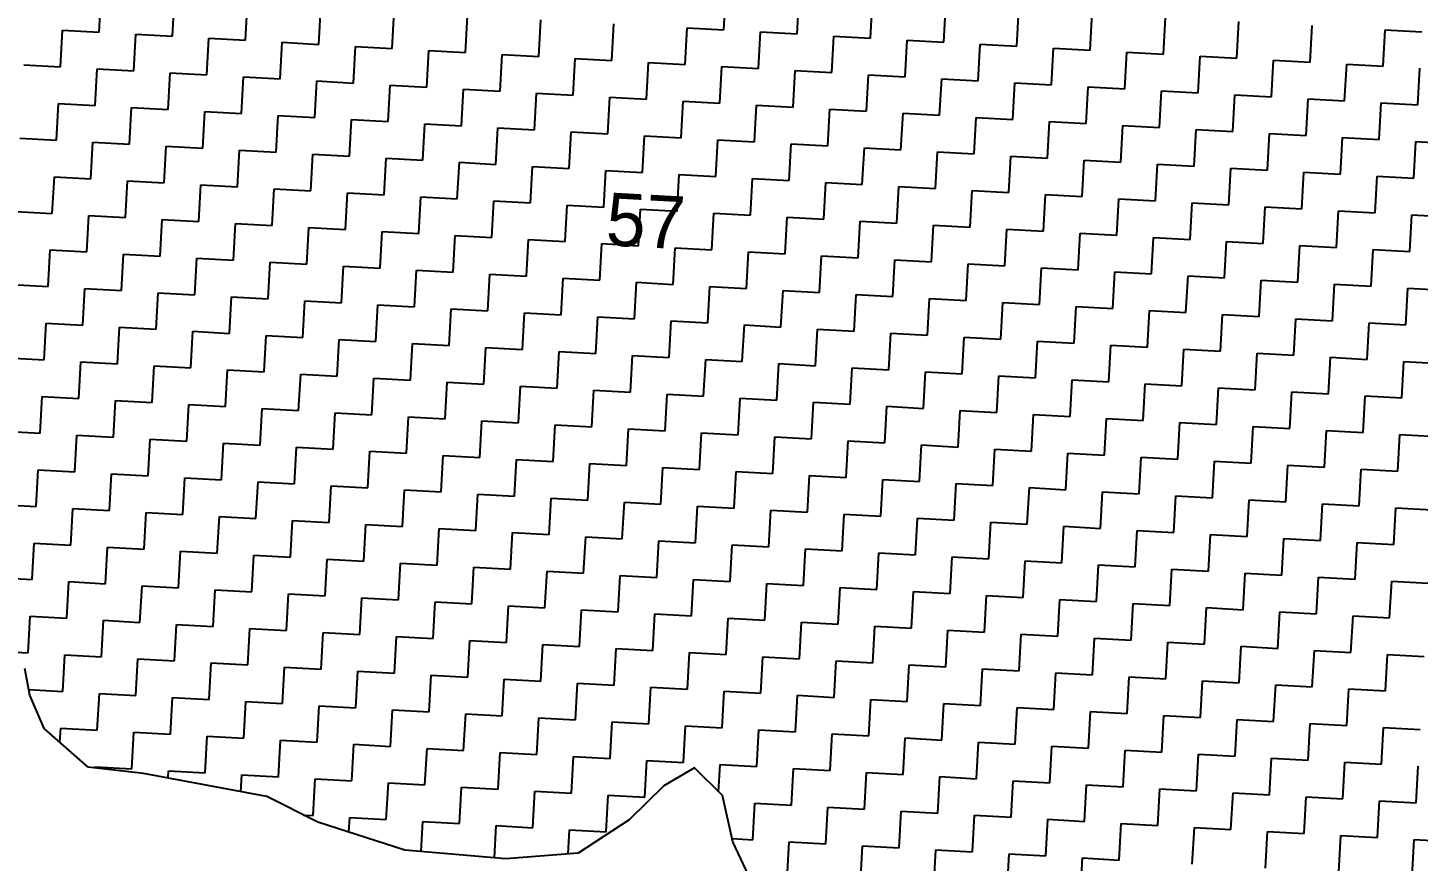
# Model space of a CAD drawing. Header units: metres. Extents: x 277693 to 280943, y 2038920 to 2043234.
# Drawn here: x 279347 to 279825, y 2041588.2 to 2041874.8 of the extents above; entities that cross this region are included whole.
import ezdxf
from ezdxf.enums import TextEntityAlignment as Align

# ---------------------------------------------------------------- set-up
doc = ezdxf.new("R2010")
doc.units = ezdxf.units.M
doc.header["$MEASUREMENT"] = 0
doc.layers.add('POLY_HATCH', color=12, linetype='Continuous')
doc.layers.add('TEXT_PARCEL', color=7, linetype='Continuous')
doc.styles.add('TEXT_MAP', font='KRDEV050.TTF', dxfattribs={"height": 2.5})

# ---------------------------------------------------------------- blocks, each defined once
blk = doc.blocks.new('344')
at = {"layer": 'POLY_HATCH', "linetype": 'Continuous'}
for p, q in [((279371.47, 2041873.27), (279372.17, 2041885.87)), ((279396.67, 2041871.88), (279397.36, 2041884.48)), ((279421.86, 2041870.49), (279422.55, 2041883.09)), ((279586.29, 2041874.06), (279586.99, 2041886.65)), ((279611.48, 2041872.67), (279612.18, 2041885.26)), ((279636.67, 2041871.28), (279637.37, 2041883.87)), ((279661.86, 2041869.89), (279662.56, 2041882.48)), ((279447.05, 2041869.1), (279447.74, 2041881.7)), ((279472.24, 2041867.71), (279472.93, 2041880.31)), ((279497.43, 2041866.32), (279498.12, 2041878.92)), ((279687.05, 2041868.5), (279687.75, 2041881.09)), ((279712.24, 2041867.11), (279712.94, 2041879.7)), ((279737.44, 2041865.72), (279738.13, 2041878.32)), ((279358.18, 2041861.37), (279358.88, 2041873.96)), ((279358.88, 2041873.96), (279371.47, 2041873.27)), ((279522.62, 2041864.93), (279523.31, 2041877.53)), ((279547.81, 2041863.54), (279548.5, 2041876.14)), ((279573, 2041862.16), (279573.7, 2041874.75)), ((279573.7, 2041874.75), (279586.29, 2041874.06)), ((279598.19, 2041860.77), (279598.89, 2041873.36)), ((279598.89, 2041873.36), (279611.48, 2041872.67)), ((279762.63, 2041864.33), (279763.32, 2041876.93)), ((279787.82, 2041862.94), (279788.51, 2041875.54)), ((279813.01, 2041861.55), (279813.7, 2041874.15)), ((279813.7, 2041874.15), (279826.3, 2041873.45)), ((279383.38, 2041859.98), (279384.07, 2041872.58)), ((279384.07, 2041872.58), (279396.67, 2041871.88)), ((279408.57, 2041858.59), (279409.26, 2041871.19)), ((279409.26, 2041871.19), (279421.86, 2041870.49)), ((279433.76, 2041857.2), (279434.45, 2041869.8)), ((279434.45, 2041869.8), (279447.05, 2041869.1)), ((279458.95, 2041855.81), (279459.64, 2041868.41)), ((279459.64, 2041868.41), (279472.24, 2041867.71)), ((279623.38, 2041859.38), (279624.08, 2041871.97)), ((279624.08, 2041871.97), (279636.67, 2041871.28)), ((279648.57, 2041857.99), (279649.27, 2041870.58)), ((279649.27, 2041870.58), (279661.86, 2041869.89)), ((279673.76, 2041856.6), (279674.46, 2041869.19)), ((279674.46, 2041869.19), (279687.05, 2041868.5)), ((279484.14, 2041854.42), (279484.83, 2041867.02)), ((279484.83, 2041867.02), (279497.43, 2041866.32)), ((279509.33, 2041853.03), (279510.02, 2041865.63)), ((279510.02, 2041865.63), (279522.62, 2041864.93)), ((279534.52, 2041851.64), (279535.21, 2041864.24)), ((279535.21, 2041864.24), (279547.81, 2041863.54)), ((279698.95, 2041855.21), (279699.65, 2041867.8)), ((279699.65, 2041867.8), (279712.24, 2041867.11)), ((279724.15, 2041853.82), (279724.84, 2041866.41)), ((279724.84, 2041866.41), (279737.44, 2041865.72)), ((279749.34, 2041852.43), (279750.03, 2041865.03)), ((279750.03, 2041865.03), (279762.63, 2041864.33)), ((279774.53, 2041851.04), (279775.22, 2041863.64)), ((279775.22, 2041863.64), (279787.82, 2041862.94)), ((279345.59, 2041862.06), (279358.18, 2041861.37)), ((279370.08, 2041848.08), (279370.78, 2041860.67)), ((279370.78, 2041860.67), (279383.38, 2041859.98)), ((279395.28, 2041846.69), (279395.97, 2041859.29)), ((279395.97, 2041859.29), (279408.57, 2041858.59)), ((279559.71, 2041850.25), (279560.41, 2041862.85)), ((279560.41, 2041862.85), (279573, 2041862.16)), ((279584.9, 2041848.87), (279585.6, 2041861.46)), ((279585.6, 2041861.46), (279598.19, 2041860.77)), ((279610.09, 2041847.48), (279610.79, 2041860.07)), ((279610.79, 2041860.07), (279623.38, 2041859.38)), ((279635.28, 2041846.09), (279635.98, 2041858.68)), ((279635.98, 2041858.68), (279648.57, 2041857.99)), ((279799.72, 2041849.65), (279800.41, 2041862.25)), ((279800.41, 2041862.25), (279813.01, 2041861.55)), ((279824.91, 2041848.26), (279825.6, 2041860.86)), ((279420.47, 2041845.3), (279421.16, 2041857.9)), ((279421.16, 2041857.9), (279433.76, 2041857.2)), ((279445.66, 2041843.91), (279446.35, 2041856.51)), ((279446.35, 2041856.51), (279458.95, 2041855.81)), ((279470.85, 2041842.52), (279471.54, 2041855.12)), ((279471.54, 2041855.12), (279484.14, 2041854.42)), ((279496.04, 2041841.13), (279496.73, 2041853.73)), ((279496.73, 2041853.73), (279509.33, 2041853.03)), ((279660.47, 2041844.7), (279661.17, 2041857.29)), ((279661.17, 2041857.29), (279673.76, 2041856.6)), ((279685.66, 2041843.31), (279686.36, 2041855.9)), ((279686.36, 2041855.9), (279698.95, 2041855.21)), ((279710.86, 2041841.92), (279711.55, 2041854.51)), ((279711.55, 2041854.51), (279724.15, 2041853.82)), ((279521.23, 2041839.74), (279521.92, 2041852.34)), ((279521.92, 2041852.34), (279534.52, 2041851.64)), ((279546.42, 2041838.35), (279547.12, 2041850.95)), ((279547.12, 2041850.95), (279559.71, 2041850.25)), ((279571.61, 2041836.96), (279572.31, 2041849.56)), ((279572.31, 2041849.56), (279584.9, 2041848.87)), ((279736.05, 2041840.53), (279736.74, 2041853.12)), ((279736.74, 2041853.12), (279749.34, 2041852.43)), ((279761.24, 2041839.14), (279761.93, 2041851.74)), ((279761.93, 2041851.74), (279774.53, 2041851.04)), ((279786.43, 2041837.75), (279787.12, 2041850.35)), ((279787.12, 2041850.35), (279799.72, 2041849.65)), ((279811.62, 2041836.36), (279812.31, 2041848.96)), ((279812.31, 2041848.96), (279824.91, 2041848.26)), ((279356.79, 2041836.18), (279357.49, 2041848.77)), ((279357.49, 2041848.77), (279370.08, 2041848.08)), ((279381.99, 2041834.79), (279382.68, 2041847.38)), ((279382.68, 2041847.38), (279395.28, 2041846.69)), ((279407.18, 2041833.4), (279407.87, 2041846)), ((279407.87, 2041846), (279420.47, 2041845.3)), ((279432.37, 2041832.01), (279433.06, 2041844.61)), ((279433.06, 2041844.61), (279445.66, 2041843.91)), ((279596.8, 2041835.58), (279597.5, 2041848.17)), ((279597.5, 2041848.17), (279610.09, 2041847.48)), ((279621.99, 2041834.19), (279622.69, 2041846.78)), ((279622.69, 2041846.78), (279635.28, 2041846.09)), ((279647.18, 2041832.8), (279647.88, 2041845.39)), ((279647.88, 2041845.39), (279660.47, 2041844.7)), ((279457.56, 2041830.62), (279458.25, 2041843.22)), ((279458.25, 2041843.22), (279470.85, 2041842.52)), ((279482.75, 2041829.23), (279483.44, 2041841.83)), ((279483.44, 2041841.83), (279496.04, 2041841.13)), ((279507.94, 2041827.84), (279508.63, 2041840.44)), ((279508.63, 2041840.44), (279521.23, 2041839.74)), ((279672.37, 2041831.41), (279673.07, 2041844)), ((279673.07, 2041844), (279685.66, 2041843.31)), ((279697.57, 2041830.02), (279698.26, 2041842.61)), ((279698.26, 2041842.61), (279710.86, 2041841.92)), ((279722.76, 2041828.63), (279723.45, 2041841.22)), ((279723.45, 2041841.22), (279736.05, 2041840.53)), ((279747.95, 2041827.24), (279748.64, 2041839.83)), ((279748.64, 2041839.83), (279761.24, 2041839.14)), ((279344.2, 2041836.87), (279356.79, 2041836.18)), ((279368.7, 2041822.89), (279369.39, 2041835.48)), ((279369.39, 2041835.48), (279381.99, 2041834.79)), ((279533.13, 2041826.45), (279533.83, 2041839.05)), ((279533.83, 2041839.05), (279546.42, 2041838.35)), ((279558.32, 2041825.06), (279559.02, 2041837.66)), ((279559.02, 2041837.66), (279571.61, 2041836.96)), ((279583.51, 2041823.67), (279584.21, 2041836.27)), ((279584.21, 2041836.27), (279596.8, 2041835.58)), ((279608.7, 2041822.29), (279609.4, 2041834.88)), ((279609.4, 2041834.88), (279621.99, 2041834.19)), ((279773.14, 2041825.85), (279773.83, 2041838.45)), ((279773.83, 2041838.45), (279786.43, 2041837.75)), ((279798.33, 2041824.46), (279799.02, 2041837.06)), ((279799.02, 2041837.06), (279811.62, 2041836.36)), ((279823.52, 2041823.07), (279824.21, 2041835.67)), ((279824.21, 2041835.67), (279836.81, 2041834.97)), ((279393.89, 2041821.5), (279394.58, 2041834.09)), ((279394.58, 2041834.09), (279407.18, 2041833.4)), ((279419.08, 2041820.11), (279419.77, 2041832.71)), ((279419.77, 2041832.71), (279432.37, 2041832.01)), ((279444.27, 2041818.72), (279444.96, 2041831.32)), ((279444.96, 2041831.32), (279457.56, 2041830.62)), ((279469.46, 2041817.33), (279470.15, 2041829.93)), ((279470.15, 2041829.93), (279482.75, 2041829.23)), ((279633.89, 2041820.9), (279634.59, 2041833.49)), ((279634.59, 2041833.49), (279647.18, 2041832.8)), ((279659.08, 2041819.51), (279659.78, 2041832.1)), ((279659.78, 2041832.1), (279672.37, 2041831.41)), ((279684.28, 2041818.12), (279684.97, 2041830.71)), ((279684.97, 2041830.71), (279697.57, 2041830.02)), ((279494.65, 2041815.94), (279495.34, 2041828.54)), ((279495.34, 2041828.54), (279507.94, 2041827.84)), ((279519.84, 2041814.55), (279520.53, 2041827.15)), ((279520.53, 2041827.15), (279533.13, 2041826.45)), ((279545.03, 2041813.16), (279545.73, 2041825.76)), ((279545.73, 2041825.76), (279558.32, 2041825.06)), ((279709.47, 2041816.73), (279710.16, 2041829.32)), ((279710.16, 2041829.32), (279722.76, 2041828.63)), ((279734.66, 2041815.34), (279735.35, 2041827.93)), ((279735.35, 2041827.93), (279747.95, 2041827.24)), ((279759.85, 2041813.95), (279760.54, 2041826.54)), ((279760.54, 2041826.54), (279773.14, 2041825.85)), ((279785.04, 2041812.56), (279785.73, 2041825.15)), ((279785.73, 2041825.15), (279798.33, 2041824.46)), ((279355.41, 2041810.99), (279356.1, 2041823.58)), ((279356.1, 2041823.58), (279368.7, 2041822.89)), ((279380.6, 2041809.6), (279381.29, 2041822.19)), ((279381.29, 2041822.19), (279393.89, 2041821.5)), ((279405.79, 2041808.21), (279406.48, 2041820.8)), ((279406.48, 2041820.8), (279419.08, 2041820.11)), ((279570.22, 2041811.77), (279570.92, 2041824.37)), ((279570.92, 2041824.37), (279583.51, 2041823.67)), ((279595.41, 2041810.38), (279596.11, 2041822.98)), ((279596.11, 2041822.98), (279608.7, 2041822.29)), ((279620.6, 2041809), (279621.3, 2041821.59)), ((279621.3, 2041821.59), (279633.89, 2041820.9)), ((279810.23, 2041811.17), (279810.92, 2041823.77)), ((279810.92, 2041823.77), (279823.52, 2041823.07)), ((279430.98, 2041806.82), (279431.67, 2041819.42)), ((279431.67, 2041819.42), (279444.27, 2041818.72)), ((279456.17, 2041805.43), (279456.86, 2041818.03)), ((279456.86, 2041818.03), (279469.46, 2041817.33)), ((279481.36, 2041804.04), (279482.05, 2041816.64)), ((279482.05, 2041816.64), (279494.65, 2041815.94)), ((279645.79, 2041807.61), (279646.49, 2041820.2)), ((279646.49, 2041820.2), (279659.08, 2041819.51)), ((279670.99, 2041806.22), (279671.68, 2041818.81)), ((279671.68, 2041818.81), (279684.28, 2041818.12)), ((279696.18, 2041804.83), (279696.87, 2041817.42)), ((279696.87, 2041817.42), (279709.47, 2041816.73)), ((279721.37, 2041803.44), (279722.06, 2041816.03)), ((279722.06, 2041816.03), (279734.66, 2041815.34)), ((279342.81, 2041811.68), (279355.41, 2041810.99)), ((279506.55, 2041802.65), (279507.24, 2041815.25)), ((279507.24, 2041815.25), (279519.84, 2041814.55)), ((279531.74, 2041801.26), (279532.44, 2041813.86)), ((279532.44, 2041813.86), (279545.03, 2041813.16)), ((279556.93, 2041799.87), (279557.63, 2041812.47)), ((279557.63, 2041812.47), (279570.22, 2041811.77)), ((279582.12, 2041798.48), (279582.82, 2041811.08)), ((279582.82, 2041811.08), (279595.41, 2041810.38)), ((279746.56, 2041802.05), (279747.25, 2041814.64)), ((279747.25, 2041814.64), (279759.85, 2041813.95)), ((279771.75, 2041800.66), (279772.44, 2041813.25)), ((279772.44, 2041813.25), (279785.04, 2041812.56)), ((279796.94, 2041799.27), (279797.63, 2041811.86)), ((279797.63, 2041811.86), (279810.23, 2041811.17)), ((279367.31, 2041797.7), (279368, 2041810.29)), ((279368, 2041810.29), (279380.6, 2041809.6)), ((279392.5, 2041796.31), (279393.19, 2041808.9)), ((279393.19, 2041808.9), (279405.79, 2041808.21)), ((279417.69, 2041794.92), (279418.38, 2041807.51)), ((279418.38, 2041807.51), (279430.98, 2041806.82)), ((279442.88, 2041793.53), (279443.57, 2041806.13)), ((279443.57, 2041806.13), (279456.17, 2041805.43)), ((279607.31, 2041797.09), (279608.01, 2041809.69)), ((279608.01, 2041809.69), (279620.6, 2041809)), ((279632.5, 2041795.7), (279633.2, 2041808.3)), ((279633.2, 2041808.3), (279645.79, 2041807.61)), ((279657.69, 2041794.32), (279658.39, 2041806.91)), ((279658.39, 2041806.91), (279670.99, 2041806.22)), ((279822.13, 2041797.88), (279822.82, 2041810.48)), ((279822.82, 2041810.48), (279835.42, 2041809.78)), ((279468.07, 2041792.14), (279468.76, 2041804.74)), ((279468.76, 2041804.74), (279481.36, 2041804.04)), ((279493.26, 2041790.75), (279493.95, 2041803.35)), ((279493.95, 2041803.35), (279506.55, 2041802.65)), ((279518.45, 2041789.36), (279519.15, 2041801.96)), ((279519.15, 2041801.96), (279531.74, 2041801.26)), ((279682.89, 2041792.93), (279683.58, 2041805.52)), ((279683.58, 2041805.52), (279696.18, 2041804.83)), ((279708.08, 2041791.54), (279708.77, 2041804.13)), ((279708.77, 2041804.13), (279721.37, 2041803.44)), ((279733.27, 2041790.15), (279733.96, 2041802.74)), ((279733.96, 2041802.74), (279746.56, 2041802.05)), ((279758.46, 2041788.76), (279759.15, 2041801.35)), ((279759.15, 2041801.35), (279771.75, 2041800.66)), ((279354.02, 2041785.8), (279354.71, 2041798.39)), ((279354.71, 2041798.39), (279367.31, 2041797.7)), ((279379.21, 2041784.41), (279379.9, 2041797)), ((279379.9, 2041797), (279392.5, 2041796.31)), ((279543.64, 2041787.97), (279544.34, 2041800.57)), ((279544.34, 2041800.57), (279556.93, 2041799.87)), ((279568.83, 2041786.58), (279569.53, 2041799.18)), ((279569.53, 2041799.18), (279582.12, 2041798.48)), ((279594.02, 2041785.19), (279594.72, 2041797.79)), ((279594.72, 2041797.79), (279607.31, 2041797.09)), ((279619.21, 2041783.8), (279619.91, 2041796.4)), ((279619.91, 2041796.4), (279632.5, 2041795.7)), ((279783.65, 2041787.37), (279784.34, 2041799.96)), ((279784.34, 2041799.96), (279796.94, 2041799.27)), ((279808.84, 2041785.98), (279809.53, 2041798.57)), ((279809.53, 2041798.57), (279822.13, 2041797.88)), ((279404.4, 2041783.02), (279405.09, 2041795.61)), ((279405.09, 2041795.61), (279417.69, 2041794.92)), ((279429.59, 2041781.63), (279430.28, 2041794.22)), ((279430.28, 2041794.22), (279442.88, 2041793.53)), ((279454.78, 2041780.24), (279455.47, 2041792.84)), ((279455.47, 2041792.84), (279468.07, 2041792.14)), ((279644.4, 2041782.41), (279645.1, 2041795.01)), ((279645.1, 2041795.01), (279657.69, 2041794.32)), ((279669.6, 2041781.03), (279670.29, 2041793.62)), ((279670.29, 2041793.62), (279682.89, 2041792.93)), ((279694.79, 2041779.64), (279695.48, 2041792.23)), ((279695.48, 2041792.23), (279708.08, 2041791.54)), ((279479.97, 2041778.85), (279480.66, 2041791.45)), ((279480.66, 2041791.45), (279493.26, 2041790.75)), ((279505.16, 2041777.46), (279505.86, 2041790.06)), ((279505.86, 2041790.06), (279518.45, 2041789.36)), ((279530.35, 2041776.07), (279531.05, 2041788.67)), ((279531.05, 2041788.67), (279543.64, 2041787.97)), ((279555.54, 2041774.68), (279556.24, 2041787.28)), ((279556.24, 2041787.28), (279568.83, 2041786.58)), ((279719.98, 2041778.25), (279720.67, 2041790.84)), ((279720.67, 2041790.84), (279733.27, 2041790.15)), ((279745.17, 2041776.86), (279745.86, 2041789.45)), ((279745.86, 2041789.45), (279758.46, 2041788.76)), ((279770.36, 2041775.47), (279771.05, 2041788.06)), ((279771.05, 2041788.06), (279783.65, 2041787.37)), ((279341.42, 2041786.49), (279354.02, 2041785.8)), ((279365.92, 2041772.51), (279366.61, 2041785.1)), ((279366.61, 2041785.1), (279379.21, 2041784.41)), ((279391.11, 2041771.12), (279391.8, 2041783.71)), ((279391.8, 2041783.71), (279404.4, 2041783.02)), ((279416.3, 2041769.73), (279416.99, 2041782.32)), ((279416.99, 2041782.32), (279429.59, 2041781.63)), ((279580.73, 2041773.29), (279581.43, 2041785.89)), ((279581.43, 2041785.89), (279594.02, 2041785.19)), ((279605.92, 2041771.9), (279606.62, 2041784.5)), ((279606.62, 2041784.5), (279619.21, 2041783.8)), ((279631.11, 2041770.51), (279631.81, 2041783.11)), ((279631.81, 2041783.11), (279644.4, 2041782.41)), ((279795.55, 2041774.08), (279796.24, 2041786.67)), ((279796.24, 2041786.67), (279808.84, 2041785.98)), ((279820.74, 2041772.69), (279821.44, 2041785.28)), ((279821.44, 2041785.28), (279834.03, 2041784.59)), ((279441.49, 2041768.34), (279442.18, 2041780.93)), ((279442.18, 2041780.93), (279454.78, 2041780.24)), ((279466.68, 2041766.95), (279467.37, 2041779.55)), ((279467.37, 2041779.55), (279479.97, 2041778.85)), ((279491.87, 2041765.56), (279492.57, 2041778.16)), ((279492.57, 2041778.16), (279505.16, 2041777.46)), ((279656.31, 2041769.12), (279657, 2041781.72)), ((279657, 2041781.72), (279669.6, 2041781.03)), ((279681.5, 2041767.74), (279682.19, 2041780.33)), ((279682.19, 2041780.33), (279694.79, 2041779.64)), ((279706.69, 2041766.35), (279707.38, 2041778.94)), ((279707.38, 2041778.94), (279719.98, 2041778.25)), ((279731.88, 2041764.96), (279732.57, 2041777.55)), ((279732.57, 2041777.55), (279745.17, 2041776.86)), ((279352.63, 2041760.61), (279353.32, 2041773.2)), ((279353.32, 2041773.2), (279365.92, 2041772.51)), ((279517.06, 2041764.17), (279517.76, 2041776.77)), ((279517.76, 2041776.77), (279530.35, 2041776.07)), ((279542.25, 2041762.78), (279542.95, 2041775.38)), ((279542.95, 2041775.38), (279555.54, 2041774.68)), ((279567.44, 2041761.39), (279568.14, 2041773.99)), ((279568.14, 2041773.99), (279580.73, 2041773.29)), ((279592.63, 2041760), (279593.33, 2041772.6)), ((279593.33, 2041772.6), (279605.92, 2041771.9)), ((279757.07, 2041763.57), (279757.76, 2041776.16)), ((279757.76, 2041776.16), (279770.36, 2041775.47)), ((279782.26, 2041762.18), (279782.95, 2041774.77)), ((279782.95, 2041774.77), (279795.55, 2041774.08)), ((279807.45, 2041760.79), (279808.14, 2041773.38)), ((279808.14, 2041773.38), (279820.74, 2041772.69)), ((279377.82, 2041759.22), (279378.51, 2041771.81)), ((279378.51, 2041771.81), (279391.11, 2041771.12)), ((279403.01, 2041757.83), (279403.7, 2041770.42)), ((279403.7, 2041770.42), (279416.3, 2041769.73)), ((279428.2, 2041756.44), (279428.89, 2041769.03)), ((279428.89, 2041769.03), (279441.49, 2041768.34)), ((279617.82, 2041758.61), (279618.52, 2041771.21)), ((279618.52, 2041771.21), (279631.11, 2041770.51)), ((279643.02, 2041757.22), (279643.71, 2041769.82)), ((279643.71, 2041769.82), (279656.31, 2041769.12)), ((279668.21, 2041755.83), (279668.9, 2041768.43)), ((279668.9, 2041768.43), (279681.5, 2041767.74)), ((279453.39, 2041755.05), (279454.08, 2041767.64)), ((279454.08, 2041767.64), (279466.68, 2041766.95)), ((279478.58, 2041753.66), (279479.28, 2041766.25)), ((279479.28, 2041766.25), (279491.87, 2041765.56)), ((279503.77, 2041752.27), (279504.47, 2041764.87)), ((279504.47, 2041764.87), (279517.06, 2041764.17)), ((279528.96, 2041750.88), (279529.66, 2041763.48)), ((279529.66, 2041763.48), (279542.25, 2041762.78)), ((279693.4, 2041754.45), (279694.09, 2041767.04)), ((279694.09, 2041767.04), (279706.69, 2041766.35)), ((279718.59, 2041753.06), (279719.28, 2041765.65)), ((279719.28, 2041765.65), (279731.88, 2041764.96)), ((279743.78, 2041751.67), (279744.47, 2041764.26)), ((279744.47, 2041764.26), (279757.07, 2041763.57)), ((279340.03, 2041761.3), (279352.63, 2041760.61)), ((279364.53, 2041747.32), (279365.22, 2041759.91)), ((279365.22, 2041759.91), (279377.82, 2041759.22)), ((279389.72, 2041745.93), (279390.41, 2041758.52)), ((279390.41, 2041758.52), (279403.01, 2041757.83)), ((279554.15, 2041749.49), (279554.85, 2041762.09)), ((279554.85, 2041762.09), (279567.44, 2041761.39)), ((279579.34, 2041748.1), (279580.04, 2041760.7)), ((279580.04, 2041760.7), (279592.63, 2041760)), ((279604.53, 2041746.71), (279605.23, 2041759.31)), ((279605.23, 2041759.31), (279617.82, 2041758.61)), ((279768.97, 2041750.28), (279769.66, 2041762.87)), ((279769.66, 2041762.87), (279782.26, 2041762.18)), ((279794.16, 2041748.89), (279794.85, 2041761.48)), ((279794.85, 2041761.48), (279807.45, 2041760.79)), ((279819.35, 2041747.5), (279820.05, 2041760.09)), ((279820.05, 2041760.09), (279832.64, 2041759.4)), ((279414.91, 2041744.54), (279415.6, 2041757.13)), ((279415.6, 2041757.13), (279428.2, 2041756.44)), ((279440.1, 2041743.15), (279440.79, 2041755.74)), ((279440.79, 2041755.74), (279453.39, 2041755.05)), ((279465.29, 2041741.76), (279465.99, 2041754.35)), ((279465.99, 2041754.35), (279478.58, 2041753.66)), ((279629.73, 2041745.32), (279630.42, 2041757.92)), ((279630.42, 2041757.92), (279643.02, 2041757.22)), ((279654.92, 2041743.93), (279655.61, 2041756.53)), ((279655.61, 2041756.53), (279668.21, 2041755.83)), ((279680.11, 2041742.54), (279680.8, 2041755.14)), ((279680.8, 2041755.14), (279693.4, 2041754.45)), ((279705.3, 2041741.16), (279705.99, 2041753.75)), ((279705.99, 2041753.75), (279718.59, 2041753.06)), ((279490.48, 2041740.37), (279491.18, 2041752.96)), ((279491.18, 2041752.96), (279503.77, 2041752.27)), ((279515.67, 2041738.98), (279516.37, 2041751.58)), ((279516.37, 2041751.58), (279528.96, 2041750.88)), ((279540.86, 2041737.59), (279541.56, 2041750.19)), ((279541.56, 2041750.19), (279554.15, 2041749.49)), ((279566.05, 2041736.2), (279566.75, 2041748.8)), ((279566.75, 2041748.8), (279579.34, 2041748.1)), ((279730.49, 2041739.77), (279731.18, 2041752.36)), ((279731.18, 2041752.36), (279743.78, 2041751.67)), ((279755.68, 2041738.38), (279756.37, 2041750.97)), ((279756.37, 2041750.97), (279768.97, 2041750.28)), ((279780.87, 2041736.99), (279781.56, 2041749.58)), ((279781.56, 2041749.58), (279794.16, 2041748.89)), ((279351.24, 2041735.42), (279351.93, 2041748.01)), ((279351.93, 2041748.01), (279364.53, 2041747.32)), ((279376.43, 2041734.03), (279377.12, 2041746.62)), ((279377.12, 2041746.62), (279389.72, 2041745.93)), ((279401.62, 2041732.64), (279402.31, 2041745.23)), ((279402.31, 2041745.23), (279414.91, 2041744.54)), ((279426.81, 2041731.25), (279427.5, 2041743.84)), ((279427.5, 2041743.84), (279440.1, 2041743.15)), ((279591.24, 2041734.81), (279591.94, 2041747.41)), ((279591.94, 2041747.41), (279604.53, 2041746.71)), ((279616.44, 2041733.42), (279617.13, 2041746.02)), ((279617.13, 2041746.02), (279629.73, 2041745.32)), ((279641.63, 2041732.03), (279642.32, 2041744.63)), ((279642.32, 2041744.63), (279654.92, 2041743.93)), ((279806.06, 2041735.6), (279806.76, 2041748.19)), ((279806.76, 2041748.19), (279819.35, 2041747.5)), ((279452, 2041729.86), (279452.7, 2041742.45)), ((279452.7, 2041742.45), (279465.29, 2041741.76)), ((279477.19, 2041728.47), (279477.89, 2041741.06)), ((279477.89, 2041741.06), (279490.48, 2041740.37)), ((279502.38, 2041727.08), (279503.08, 2041739.67)), ((279503.08, 2041739.67), (279515.67, 2041738.98)), ((279666.82, 2041730.64), (279667.51, 2041743.24)), ((279667.51, 2041743.24), (279680.11, 2041742.54)), ((279692.01, 2041729.25), (279692.7, 2041741.85)), ((279692.7, 2041741.85), (279705.3, 2041741.16)), ((279717.2, 2041727.87), (279717.89, 2041740.46)), ((279717.89, 2041740.46), (279730.49, 2041739.77)), ((279742.39, 2041726.48), (279743.08, 2041739.07)), ((279743.08, 2041739.07), (279755.68, 2041738.38)), ((279338.64, 2041736.11), (279351.24, 2041735.42)), ((279363.14, 2041722.13), (279363.83, 2041734.72)), ((279363.83, 2041734.72), (279376.43, 2041734.03)), ((279527.57, 2041725.69), (279528.27, 2041738.29)), ((279528.27, 2041738.29), (279540.86, 2041737.59)), ((279552.76, 2041724.3), (279553.46, 2041736.9)), ((279553.46, 2041736.9), (279566.05, 2041736.2)), ((279577.95, 2041722.91), (279578.65, 2041735.51)), ((279578.65, 2041735.51), (279591.24, 2041734.81)), ((279767.58, 2041725.09), (279768.27, 2041737.68)), ((279768.27, 2041737.68), (279780.87, 2041736.99)), ((279792.77, 2041723.7), (279793.47, 2041736.29)), ((279793.47, 2041736.29), (279806.06, 2041735.6)), ((279817.96, 2041722.31), (279818.66, 2041734.9)), ((279818.66, 2041734.9), (279831.25, 2041734.21)), ((279388.33, 2041720.74), (279389.02, 2041733.33)), ((279389.02, 2041733.33), (279401.62, 2041732.64)), ((279413.52, 2041719.35), (279414.21, 2041731.94)), ((279414.21, 2041731.94), (279426.81, 2041731.25)), ((279438.71, 2041717.96), (279439.41, 2041730.55)), ((279439.41, 2041730.55), (279452, 2041729.86)), ((279603.15, 2041721.52), (279603.84, 2041734.12)), ((279603.84, 2041734.12), (279616.44, 2041733.42)), ((279628.34, 2041720.13), (279629.03, 2041732.73)), ((279629.03, 2041732.73), (279641.63, 2041732.03)), ((279653.53, 2041718.74), (279654.22, 2041731.34)), ((279654.22, 2041731.34), (279666.82, 2041730.64)), ((279678.72, 2041717.35), (279679.41, 2041729.95)), ((279679.41, 2041729.95), (279692.01, 2041729.25)), ((279463.9, 2041716.57), (279464.6, 2041729.16)), ((279464.6, 2041729.16), (279477.19, 2041728.47)), ((279489.09, 2041715.18), (279489.79, 2041727.77)), ((279489.79, 2041727.77), (279502.38, 2041727.08)), ((279514.28, 2041713.79), (279514.98, 2041726.38)), ((279514.98, 2041726.38), (279527.57, 2041725.69)), ((279539.47, 2041712.4), (279540.17, 2041725)), ((279540.17, 2041725), (279552.76, 2041724.3)), ((279703.91, 2041715.96), (279704.6, 2041728.56)), ((279704.6, 2041728.56), (279717.2, 2041727.87)), ((279729.1, 2041714.58), (279729.79, 2041727.17)), ((279729.79, 2041727.17), (279742.39, 2041726.48)), ((279754.29, 2041713.19), (279754.98, 2041725.78)), ((279754.98, 2041725.78), (279767.58, 2041725.09)), ((279349.85, 2041710.22), (279350.54, 2041722.82)), ((279350.54, 2041722.82), (279363.14, 2041722.13)), ((279375.04, 2041708.84), (279375.73, 2041721.43)), ((279375.73, 2041721.43), (279388.33, 2041720.74)), ((279400.23, 2041707.45), (279400.92, 2041720.04)), ((279400.92, 2041720.04), (279413.52, 2041719.35)), ((279564.66, 2041711.01), (279565.36, 2041723.61)), ((279565.36, 2041723.61), (279577.95, 2041722.91)), ((279589.86, 2041709.62), (279590.55, 2041722.22)), ((279590.55, 2041722.22), (279603.15, 2041721.52)), ((279615.05, 2041708.23), (279615.74, 2041720.83)), ((279615.74, 2041720.83), (279628.34, 2041720.13)), ((279779.48, 2041711.8), (279780.18, 2041724.39)), ((279780.18, 2041724.39), (279792.77, 2041723.7)), ((279804.67, 2041710.41), (279805.37, 2041723)), ((279805.37, 2041723), (279817.96, 2041722.31)), ((279425.42, 2041706.06), (279426.12, 2041718.65)), ((279426.12, 2041718.65), (279438.71, 2041717.96)), ((279450.61, 2041704.67), (279451.31, 2041717.26)), ((279451.31, 2041717.26), (279463.9, 2041716.57)), ((279475.8, 2041703.28), (279476.5, 2041715.87)), ((279476.5, 2041715.87), (279489.09, 2041715.18)), ((279640.24, 2041706.84), (279640.93, 2041719.44)), ((279640.93, 2041719.44), (279653.53, 2041718.74)), ((279665.43, 2041705.45), (279666.12, 2041718.05)), ((279666.12, 2041718.05), (279678.72, 2041717.35)), ((279690.62, 2041704.06), (279691.31, 2041716.66)), ((279691.31, 2041716.66), (279703.91, 2041715.96)), ((279715.81, 2041702.67), (279716.5, 2041715.27)), ((279716.5, 2041715.27), (279729.1, 2041714.58)), ((279337.25, 2041710.92), (279349.85, 2041710.22)), ((279500.99, 2041701.89), (279501.69, 2041714.48)), ((279501.69, 2041714.48), (279514.28, 2041713.79)), ((279526.18, 2041700.5), (279526.88, 2041713.09)), ((279526.88, 2041713.09), (279539.47, 2041712.4)), ((279551.37, 2041699.11), (279552.07, 2041711.71)), ((279552.07, 2041711.71), (279564.66, 2041711.01)), ((279576.57, 2041697.72), (279577.26, 2041710.32)), ((279577.26, 2041710.32), (279589.86, 2041709.62)), ((279741, 2041701.29), (279741.69, 2041713.88)), ((279741.69, 2041713.88), (279754.29, 2041713.19)), ((279766.19, 2041699.9), (279766.89, 2041712.49)), ((279766.89, 2041712.49), (279779.48, 2041711.8)), ((279791.38, 2041698.51), (279792.08, 2041711.1)), ((279792.08, 2041711.1), (279804.67, 2041710.41)), ((279361.75, 2041696.93), (279362.44, 2041709.53)), ((279362.44, 2041709.53), (279375.04, 2041708.84)), ((279386.94, 2041695.55), (279387.63, 2041708.14)), ((279387.63, 2041708.14), (279400.23, 2041707.45)), ((279412.13, 2041694.16), (279412.83, 2041706.75)), ((279412.83, 2041706.75), (279425.42, 2041706.06)), ((279601.76, 2041696.33), (279602.45, 2041708.93)), ((279602.45, 2041708.93), (279615.05, 2041708.23)), ((279626.95, 2041694.94), (279627.64, 2041707.54)), ((279627.64, 2041707.54), (279640.24, 2041706.84)), ((279652.14, 2041693.55), (279652.83, 2041706.15)), ((279652.83, 2041706.15), (279665.43, 2041705.45)), ((279816.57, 2041697.12), (279817.27, 2041709.71)), ((279817.27, 2041709.71), (279829.86, 2041709.02)), ((279437.32, 2041692.77), (279438.02, 2041705.36)), ((279438.02, 2041705.36), (279450.61, 2041704.67)), ((279462.51, 2041691.38), (279463.21, 2041703.97)), ((279463.21, 2041703.97), (279475.8, 2041703.28)), ((279487.7, 2041689.99), (279488.4, 2041702.58)), ((279488.4, 2041702.58), (279500.99, 2041701.89)), ((279512.89, 2041688.6), (279513.59, 2041701.19)), ((279513.59, 2041701.19), (279526.18, 2041700.5)), ((279677.33, 2041692.16), (279678.02, 2041704.76)), ((279678.02, 2041704.76), (279690.62, 2041704.06)), ((279702.52, 2041690.77), (279703.21, 2041703.37)), ((279703.21, 2041703.37), (279715.81, 2041702.67)), ((279727.71, 2041689.38), (279728.4, 2041701.98)), ((279728.4, 2041701.98), (279741, 2041701.29)), ((279348.46, 2041685.03), (279349.15, 2041697.63)), ((279349.15, 2041697.63), (279361.75, 2041696.93)), ((279373.65, 2041683.64), (279374.34, 2041696.24)), ((279374.34, 2041696.24), (279386.94, 2041695.55)), ((279538.08, 2041687.21), (279538.78, 2041699.8)), ((279538.78, 2041699.8), (279551.37, 2041699.11)), ((279563.28, 2041685.82), (279563.97, 2041698.42)), ((279563.97, 2041698.42), (279576.57, 2041697.72)), ((279588.47, 2041684.43), (279589.16, 2041697.03)), ((279589.16, 2041697.03), (279601.76, 2041696.33)), ((279752.9, 2041687.99), (279753.6, 2041700.59)), ((279753.6, 2041700.59), (279766.19, 2041699.9)), ((279778.09, 2041686.61), (279778.79, 2041699.2)), ((279778.79, 2041699.2), (279791.38, 2041698.51)), ((279803.28, 2041685.22), (279803.98, 2041697.81)), ((279803.98, 2041697.81), (279816.57, 2041697.12)), ((279398.84, 2041682.26), (279399.53, 2041694.85)), ((279399.53, 2041694.85), (279412.13, 2041694.16)), ((279424.03, 2041680.87), (279424.73, 2041693.46)), ((279424.73, 2041693.46), (279437.32, 2041692.77)), ((279449.22, 2041679.48), (279449.92, 2041692.07)), ((279449.92, 2041692.07), (279462.51, 2041691.38)), ((279613.66, 2041683.04), (279614.35, 2041695.64)), ((279614.35, 2041695.64), (279626.95, 2041694.94)), ((279638.85, 2041681.65), (279639.54, 2041694.25)), ((279639.54, 2041694.25), (279652.14, 2041693.55)), ((279664.04, 2041680.26), (279664.73, 2041692.86)), ((279664.73, 2041692.86), (279677.33, 2041692.16)), ((279689.23, 2041678.87), (279689.92, 2041691.47)), ((279689.92, 2041691.47), (279702.52, 2041690.77)), ((279474.41, 2041678.09), (279475.11, 2041690.68)), ((279475.11, 2041690.68), (279487.7, 2041689.99)), ((279499.6, 2041676.7), (279500.3, 2041689.29)), ((279500.3, 2041689.29), (279512.89, 2041688.6)), ((279524.79, 2041675.31), (279525.49, 2041687.9)), ((279525.49, 2041687.9), (279538.08, 2041687.21)), ((279549.99, 2041673.92), (279550.68, 2041686.51)), ((279550.68, 2041686.51), (279563.28, 2041685.82)), ((279714.42, 2041677.48), (279715.11, 2041690.08)), ((279715.11, 2041690.08), (279727.71, 2041689.38)), ((279739.61, 2041676.09), (279740.31, 2041688.69)), ((279740.31, 2041688.69), (279752.9, 2041687.99)), ((279764.8, 2041674.7), (279765.5, 2041687.3)), ((279765.5, 2041687.3), (279778.09, 2041686.61)), ((279335.86, 2041685.73), (279348.46, 2041685.03)), ((279360.36, 2041671.74), (279361.05, 2041684.34)), ((279361.05, 2041684.34), (279373.65, 2041683.64)), ((279385.55, 2041670.35), (279386.24, 2041682.95)), ((279386.24, 2041682.95), (279398.84, 2041682.26)), ((279575.18, 2041672.53), (279575.87, 2041685.13)), ((279575.87, 2041685.13), (279588.47, 2041684.43)), ((279600.37, 2041671.14), (279601.06, 2041683.74)), ((279601.06, 2041683.74), (279613.66, 2041683.04)), ((279625.56, 2041669.75), (279626.25, 2041682.35)), ((279626.25, 2041682.35), (279638.85, 2041681.65)), ((279789.99, 2041673.32), (279790.69, 2041685.91)), ((279790.69, 2041685.91), (279803.28, 2041685.22)), ((279815.18, 2041671.93), (279815.88, 2041684.52)), ((279815.88, 2041684.52), (279828.47, 2041683.83)), ((279410.74, 2041668.97), (279411.44, 2041681.56)), ((279411.44, 2041681.56), (279424.03, 2041680.87)), ((279435.93, 2041667.58), (279436.63, 2041680.17)), ((279436.63, 2041680.17), (279449.22, 2041679.48)), ((279461.12, 2041666.19), (279461.82, 2041678.78)), ((279461.82, 2041678.78), (279474.41, 2041678.09)), ((279486.31, 2041664.8), (279487.01, 2041677.39)), ((279487.01, 2041677.39), (279499.6, 2041676.7)), ((279650.75, 2041668.36), (279651.44, 2041680.96)), ((279651.44, 2041680.96), (279664.04, 2041680.26)), ((279675.94, 2041666.97), (279676.63, 2041679.57)), ((279676.63, 2041679.57), (279689.23, 2041678.87)), ((279701.13, 2041665.58), (279701.82, 2041678.18)), ((279701.82, 2041678.18), (279714.42, 2041677.48)), ((279347.07, 2041659.84), (279347.76, 2041672.44)), ((279347.76, 2041672.44), (279360.36, 2041671.74)), ((279511.5, 2041663.41), (279512.2, 2041676)), ((279512.2, 2041676), (279524.79, 2041675.31)), ((279536.69, 2041662.02), (279537.39, 2041674.61)), ((279537.39, 2041674.61), (279549.99, 2041673.92)), ((279561.89, 2041660.63), (279562.58, 2041673.22)), ((279562.58, 2041673.22), (279575.18, 2041672.53)), ((279726.32, 2041664.19), (279727.02, 2041676.79)), ((279727.02, 2041676.79), (279739.61, 2041676.09)), ((279751.51, 2041662.8), (279752.21, 2041675.4)), ((279752.21, 2041675.4), (279764.8, 2041674.7)), ((279776.7, 2041661.41), (279777.4, 2041674.01)), ((279777.4, 2041674.01), (279789.99, 2041673.32)), ((279801.89, 2041660.03), (279802.59, 2041672.62)), ((279802.59, 2041672.62), (279815.18, 2041671.93)), ((279372.26, 2041658.45), (279372.95, 2041671.05)), ((279372.95, 2041671.05), (279385.55, 2041670.35)), ((279397.45, 2041657.06), (279398.15, 2041669.66)), ((279398.15, 2041669.66), (279410.74, 2041668.97)), ((279422.64, 2041655.68), (279423.34, 2041668.27)), ((279423.34, 2041668.27), (279435.93, 2041667.58)), ((279587.08, 2041659.24), (279587.77, 2041671.84)), ((279587.77, 2041671.84), (279600.37, 2041671.14)), ((279612.27, 2041657.85), (279612.96, 2041670.45)), ((279612.96, 2041670.45), (279625.56, 2041669.75)), ((279637.46, 2041656.46), (279638.15, 2041669.06)), ((279638.15, 2041669.06), (279650.75, 2041668.36)), ((279662.65, 2041655.07), (279663.34, 2041667.67)), ((279663.34, 2041667.67), (279675.94, 2041666.97)), ((279447.83, 2041654.29), (279448.53, 2041666.88)), ((279448.53, 2041666.88), (279461.12, 2041666.19)), ((279473.02, 2041652.9), (279473.72, 2041665.49)), ((279473.72, 2041665.49), (279486.31, 2041664.8)), ((279498.21, 2041651.51), (279498.91, 2041664.1)), ((279498.91, 2041664.1), (279511.5, 2041663.41)), ((279523.4, 2041650.12), (279524.1, 2041662.71)), ((279524.1, 2041662.71), (279536.69, 2041662.02)), ((279687.84, 2041653.68), (279688.53, 2041666.28)), ((279688.53, 2041666.28), (279701.13, 2041665.58)), ((279713.03, 2041652.29), (279713.73, 2041664.89)), ((279713.73, 2041664.89), (279726.32, 2041664.19)), ((279738.22, 2041650.9), (279738.92, 2041663.5)), ((279738.92, 2041663.5), (279751.51, 2041662.8)), ((279334.47, 2041660.54), (279347.07, 2041659.84)), ((279358.97, 2041646.55), (279359.66, 2041659.15)), ((279359.66, 2041659.15), (279372.26, 2041658.45)), ((279384.16, 2041645.16), (279384.86, 2041657.76)), ((279384.86, 2041657.76), (279397.45, 2041657.06)), ((279548.6, 2041648.73), (279549.29, 2041661.32)), ((279549.29, 2041661.32), (279561.89, 2041660.63)), ((279573.79, 2041647.34), (279574.48, 2041659.93)), ((279574.48, 2041659.93), (279587.08, 2041659.24)), ((279598.98, 2041645.95), (279599.67, 2041658.54)), ((279599.67, 2041658.54), (279612.27, 2041657.85)), ((279763.41, 2041649.51), (279764.11, 2041662.11)), ((279764.11, 2041662.11), (279776.7, 2041661.41)), ((279788.6, 2041648.12), (279789.3, 2041660.72)), ((279789.3, 2041660.72), (279801.89, 2041660.03)), ((279813.79, 2041646.74), (279814.49, 2041659.33)), ((279814.49, 2041659.33), (279827.08, 2041658.64)), ((279409.35, 2041643.77), (279410.05, 2041656.37)), ((279410.05, 2041656.37), (279422.64, 2041655.68)), ((279434.54, 2041642.39), (279435.24, 2041654.98)), ((279435.24, 2041654.98), (279447.83, 2041654.29)), ((279459.73, 2041641), (279460.43, 2041653.59)), ((279460.43, 2041653.59), (279473.02, 2041652.9)), ((279624.17, 2041644.56), (279624.86, 2041657.16)), ((279624.86, 2041657.16), (279637.46, 2041656.46)), ((279649.36, 2041643.17), (279650.05, 2041655.77)), ((279650.05, 2041655.77), (279662.65, 2041655.07)), ((279674.55, 2041641.78), (279675.24, 2041654.38)), ((279675.24, 2041654.38), (279687.84, 2041653.68)), ((279699.74, 2041640.39), (279700.44, 2041652.99)), ((279700.44, 2041652.99), (279713.03, 2041652.29)), ((279484.92, 2041639.61), (279485.62, 2041652.2)), ((279485.62, 2041652.2), (279498.21, 2041651.51)), ((279510.11, 2041638.22), (279510.81, 2041650.81)), ((279510.81, 2041650.81), (279523.4, 2041650.12)), ((279535.31, 2041636.83), (279536, 2041649.42)), ((279536, 2041649.42), (279548.6, 2041648.73)), ((279724.93, 2041639), (279725.63, 2041651.6)), ((279725.63, 2041651.6), (279738.22, 2041650.9)), ((279750.12, 2041637.61), (279750.82, 2041650.21)), ((279750.82, 2041650.21), (279763.41, 2041649.51)), ((279775.31, 2041636.22), (279776.01, 2041648.82)), ((279776.01, 2041648.82), (279788.6, 2041648.12)), ((279347.3, 2041647.2), (279358.97, 2041646.55)), ((279370.87, 2041633.26), (279371.57, 2041645.86)), ((279371.57, 2041645.86), (279384.16, 2041645.16)), ((279396.06, 2041631.87), (279396.76, 2041644.47)), ((279396.76, 2041644.47), (279409.35, 2041643.77)), ((279560.5, 2041635.44), (279561.19, 2041648.03)), ((279561.19, 2041648.03), (279573.79, 2041647.34)), ((279585.69, 2041634.05), (279586.38, 2041646.64)), ((279586.38, 2041646.64), (279598.98, 2041645.95)), ((279610.88, 2041632.66), (279611.57, 2041645.25)), ((279611.57, 2041645.25), (279624.17, 2041644.56)), ((279636.07, 2041631.27), (279636.76, 2041643.87)), ((279636.76, 2041643.87), (279649.36, 2041643.17)), ((279800.5, 2041634.83), (279801.2, 2041647.43)), ((279801.2, 2041647.43), (279813.79, 2041646.74)), ((279421.25, 2041630.48), (279421.95, 2041643.08)), ((279421.95, 2041643.08), (279434.54, 2041642.39)), ((279446.44, 2041629.09), (279447.14, 2041641.69)), ((279447.14, 2041641.69), (279459.73, 2041641)), ((279471.63, 2041627.71), (279472.33, 2041640.3)), ((279472.33, 2041640.3), (279484.92, 2041639.61)), ((279496.82, 2041626.32), (279497.52, 2041638.91)), ((279497.52, 2041638.91), (279510.11, 2041638.22)), ((279661.26, 2041629.88), (279661.95, 2041642.48)), ((279661.95, 2041642.48), (279674.55, 2041641.78)), ((279686.45, 2041628.49), (279687.14, 2041641.09)), ((279687.14, 2041641.09), (279699.74, 2041640.39)), ((279711.64, 2041627.1), (279712.34, 2041639.7)), ((279712.34, 2041639.7), (279724.93, 2041639)), ((279358.01, 2041629.1), (279358.28, 2041633.96)), ((279358.28, 2041633.96), (279370.87, 2041633.26)), ((279522.02, 2041624.93), (279522.71, 2041637.52)), ((279522.71, 2041637.52), (279535.31, 2041636.83)), ((279547.21, 2041623.54), (279547.9, 2041636.13)), ((279547.9, 2041636.13), (279560.5, 2041635.44)), ((279572.4, 2041622.15), (279573.09, 2041634.74)), ((279573.09, 2041634.74), (279585.69, 2041634.05)), ((279736.83, 2041625.71), (279737.53, 2041638.31)), ((279737.53, 2041638.31), (279750.12, 2041637.61)), ((279762.02, 2041624.32), (279762.72, 2041636.92)), ((279762.72, 2041636.92), (279775.31, 2041636.22)), ((279787.21, 2041622.93), (279787.91, 2041635.53)), ((279787.91, 2041635.53), (279800.5, 2041634.83)), ((279812.4, 2041621.54), (279813.1, 2041634.14)), ((279813.1, 2041634.14), (279825.69, 2041633.45)), ((279382.77, 2041619.97), (279383.47, 2041632.57)), ((279383.47, 2041632.57), (279396.06, 2041631.87)), ((279407.96, 2041618.58), (279408.66, 2041631.18)), ((279408.66, 2041631.18), (279421.25, 2041630.48)), ((279433.15, 2041617.19), (279433.85, 2041629.79)), ((279433.85, 2041629.79), (279446.44, 2041629.09)), ((279597.59, 2041620.76), (279598.28, 2041633.35)), ((279598.28, 2041633.35), (279610.88, 2041632.66)), ((279622.78, 2041619.37), (279623.47, 2041631.96)), ((279623.47, 2041631.96), (279636.07, 2041631.27)), ((279647.97, 2041617.98), (279648.66, 2041630.58)), ((279648.66, 2041630.58), (279661.26, 2041629.88)), ((279673.16, 2041616.59), (279673.85, 2041629.19)), ((279673.85, 2041629.19), (279686.45, 2041628.49)), ((279458.34, 2041615.8), (279459.04, 2041628.4)), ((279459.04, 2041628.4), (279471.63, 2041627.71)), ((279483.53, 2041614.42), (279484.23, 2041627.01)), ((279484.23, 2041627.01), (279496.82, 2041626.32)), ((279508.73, 2041613.03), (279509.42, 2041625.62)), ((279509.42, 2041625.62), (279522.02, 2041624.93)), ((279698.35, 2041615.2), (279699.05, 2041627.8)), ((279699.05, 2041627.8), (279711.64, 2041627.1)), ((279723.54, 2041613.81), (279724.24, 2041626.41)), ((279724.24, 2041626.41), (279736.83, 2041625.71)), ((279748.73, 2041612.42), (279749.43, 2041625.02)), ((279749.43, 2041625.02), (279762.02, 2041624.32)), ((279370.16, 2041620.31), (279370.18, 2041620.67)), ((279370.18, 2041620.67), (279382.77, 2041619.97)), ((279533.92, 2041611.64), (279534.61, 2041624.23)), ((279534.61, 2041624.23), (279547.21, 2041623.54)), ((279559.11, 2041610.25), (279559.8, 2041622.84)), ((279559.8, 2041622.84), (279572.4, 2041622.15)), ((279584.48, 2041612.11), (279584.99, 2041621.45)), ((279584.99, 2041621.45), (279597.59, 2041620.76)), ((279609.49, 2041607.47), (279610.18, 2041620.06)), ((279610.18, 2041620.06), (279622.78, 2041619.37)), ((279773.92, 2041611.03), (279774.62, 2041623.63)), ((279774.62, 2041623.63), (279787.21, 2041622.93)), ((279799.11, 2041609.64), (279799.81, 2041622.24)), ((279799.81, 2041622.24), (279812.4, 2041621.54)), ((279824.3, 2041608.25), (279825, 2041620.85)), ((279395.23, 2041616.82), (279395.37, 2041619.28)), ((279395.37, 2041619.28), (279407.96, 2041618.58)), ((279420.24, 2041612.11), (279420.56, 2041617.89)), ((279420.56, 2041617.89), (279433.15, 2041617.19)), ((279445.05, 2041603.9), (279445.75, 2041616.5)), ((279445.75, 2041616.5), (279458.34, 2041615.8)), ((279470.24, 2041602.51), (279470.94, 2041615.11)), ((279470.94, 2041615.11), (279483.53, 2041614.42)), ((279634.68, 2041606.08), (279635.37, 2041618.67)), ((279635.37, 2041618.67), (279647.97, 2041617.98)), ((279659.87, 2041604.69), (279660.56, 2041617.29)), ((279660.56, 2041617.29), (279673.16, 2041616.59)), ((279685.06, 2041603.3), (279685.76, 2041615.9)), ((279685.76, 2041615.9), (279698.35, 2041615.2)), ((279495.44, 2041601.13), (279496.13, 2041613.72)), ((279496.13, 2041613.72), (279508.73, 2041613.03)), ((279520.63, 2041599.74), (279521.32, 2041612.33)), ((279521.32, 2041612.33), (279533.92, 2041611.64)), ((279545.82, 2041598.35), (279546.51, 2041610.94)), ((279546.51, 2041610.94), (279559.11, 2041610.25)), ((279710.25, 2041601.91), (279710.95, 2041614.51)), ((279710.95, 2041614.51), (279723.54, 2041613.81)), ((279735.44, 2041600.52), (279736.14, 2041613.12)), ((279736.14, 2041613.12), (279748.73, 2041612.42)), ((279760.63, 2041599.13), (279761.33, 2041611.73)), ((279761.33, 2041611.73), (279773.92, 2041611.03)), ((279785.82, 2041597.74), (279786.52, 2041610.34)), ((279786.52, 2041610.34), (279799.11, 2041609.64)), ((279596.2, 2041595.57), (279596.89, 2041608.16)), ((279596.89, 2041608.16), (279609.49, 2041607.47)), ((279621.39, 2041594.18), (279622.08, 2041606.77)), ((279622.08, 2041606.77), (279634.68, 2041606.08)), ((279646.58, 2041592.79), (279647.27, 2041605.38)), ((279647.27, 2041605.38), (279659.87, 2041604.69)), ((279811.01, 2041596.35), (279811.71, 2041608.95)), ((279811.71, 2041608.95), (279824.3, 2041608.25)), ((279441.71, 2041604.09), (279445.05, 2041603.9)), ((279457.37, 2041598.18), (279457.65, 2041603.21)), ((279457.65, 2041603.21), (279470.24, 2041602.51)), ((279482.27, 2041591.56), (279482.84, 2041601.82)), ((279482.84, 2041601.82), (279495.44, 2041601.13)), ((279507.42, 2041589.36), (279508.03, 2041600.43)), ((279508.03, 2041600.43), (279520.63, 2041599.74)), ((279671.77, 2041591.4), (279672.47, 2041604)), ((279672.47, 2041604), (279685.06, 2041603.3)), ((279696.96, 2041590.01), (279697.66, 2041602.61)), ((279697.66, 2041602.61), (279710.25, 2041601.91)), ((279722.15, 2041588.62), (279722.85, 2041601.22)), ((279722.85, 2041601.22), (279735.44, 2041600.52)), ((279532.76, 2041590.74), (279533.22, 2041599.04)), ((279533.22, 2041599.04), (279545.82, 2041598.35)), ((279589.15, 2041595.96), (279596.2, 2041595.57)), ((279747.34, 2041587.23), (279748.04, 2041599.83)), ((279748.04, 2041599.83), (279760.63, 2041599.13)), ((279772.53, 2041585.84), (279773.23, 2041598.44)), ((279773.23, 2041598.44), (279785.82, 2041597.74)), ((279797.72, 2041584.45), (279798.42, 2041597.05)), ((279798.42, 2041597.05), (279811.01, 2041596.35)), ((279822.92, 2041583.06), (279823.61, 2041595.66)), ((279823.61, 2041595.66), (279836.21, 2041594.96)), ((279608.1, 2041582.28), (279608.79, 2041594.87)), ((279608.79, 2041594.87), (279621.39, 2041594.18)), ((279633.29, 2041580.89), (279633.98, 2041593.48)), ((279633.98, 2041593.48), (279646.58, 2041592.79)), ((279658.48, 2041579.5), (279659.18, 2041592.09)), ((279659.18, 2041592.09), (279671.77, 2041591.4)), ((279683.67, 2041578.11), (279684.37, 2041590.71)), ((279684.37, 2041590.71), (279696.96, 2041590.01)), ((279708.86, 2041576.72), (279709.56, 2041589.32)), ((279709.56, 2041589.32), (279722.15, 2041588.62))]:
    blk.add_line(p, q, dxfattribs=at)
at = {"layer": 'POLY_HATCH'}
for p, q in [((279347.65, 2041645.35), (279345.9, 2041654.45)), ((279352.65, 2041633.81), (279347.65, 2041645.35)), ((279367.7, 2041620.59), (279352.65, 2041633.81)), ((279386.73, 2041618.41), (279367.7, 2041620.59)), ((279576.16, 2041620.35), (279565.68, 2041614.17)), ((279585.78, 2041610.81), (279576.16, 2041620.35)), ((279429.12, 2041610.44), (279386.73, 2041618.41)), ((279446.66, 2041601.59), (279429.12, 2041610.44)), ((279565.68, 2041614.17), (279553.76, 2041602.44)), ((279589.41, 2041594.85), (279585.78, 2041610.81)), ((279476.56, 2041592.06), (279446.66, 2041601.59)), ((279553.76, 2041602.44), (279536.23, 2041591.02)), ((279511.33, 2041589.02), (279476.56, 2041592.06)), ((279536.23, 2041591.02), (279511.33, 2041589.02)), ((279597.47, 2041577.51), (279589.41, 2041594.85))]:
    blk.add_line(p, q, dxfattribs=at)
at = {"layer": 'TEXT_PARCEL', "style": 'TEXT_MAP'}
blk.add_text('57', height=18.165, rotation=356.8431, dxfattribs=at).set_placement((279559.45, 2041808.26), align=Align.MIDDLE)

msp = doc.modelspace()

# ---------------------------------------------------------------- block references
msp.add_blockref('344', (0, 0))

doc.saveas('drawing.dxf')
